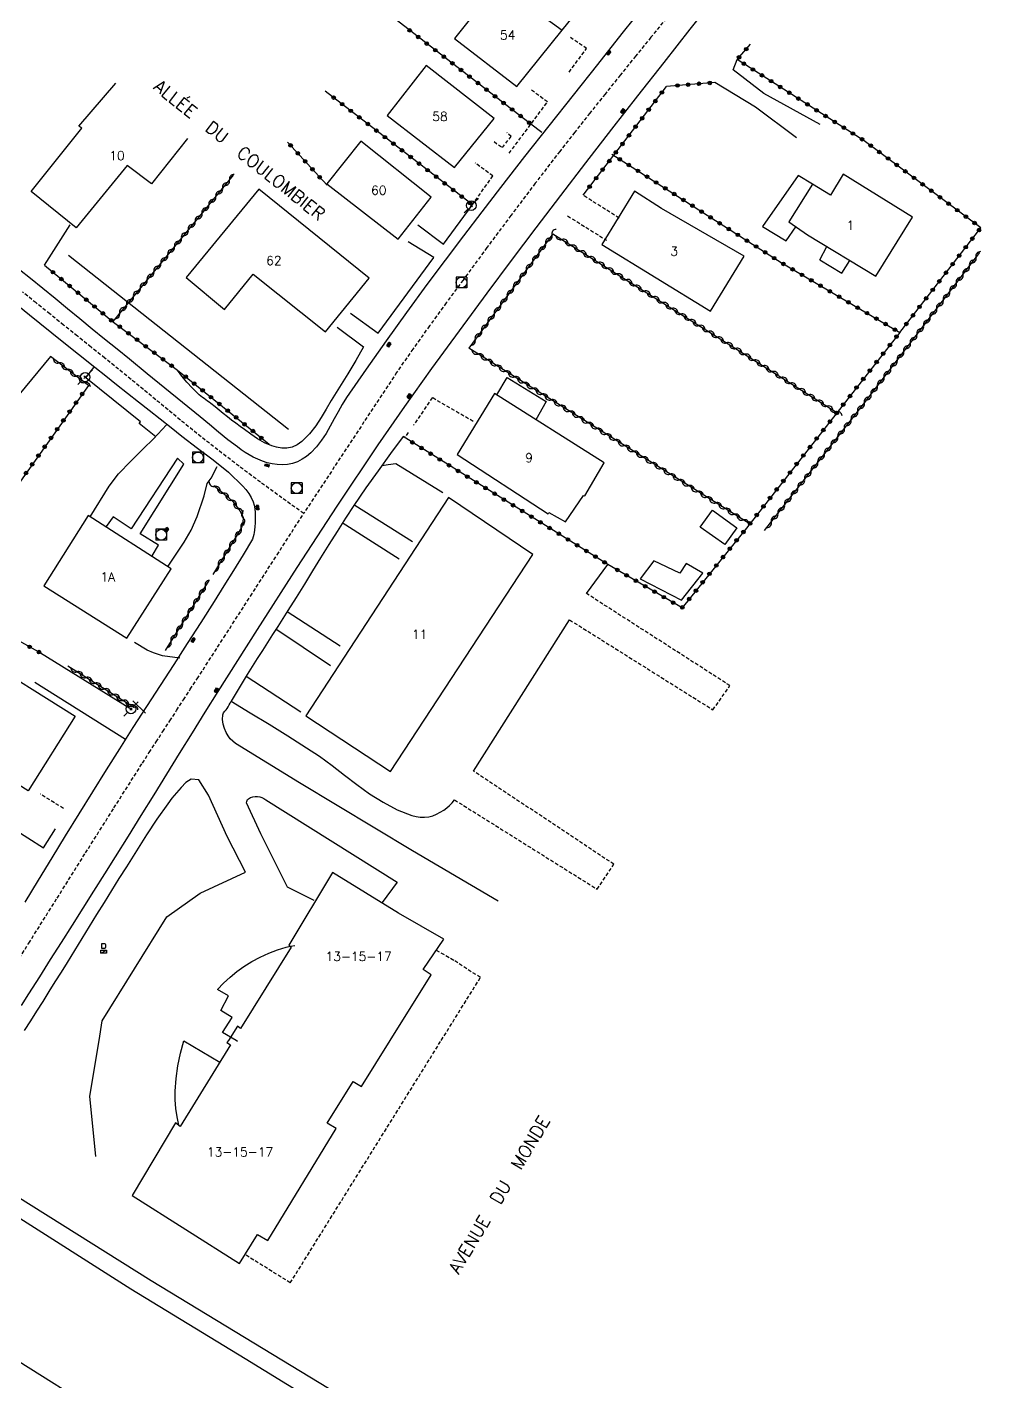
# Model space of a CAD drawing. Header units: millimetres. Extents: x 146000 to 147001, y 141999 to 143000.
# Drawn here: x 146493 to 146625.7, y 142123.5 to 142311.8 of the extents above; entities that cross this region are included whole.
import ezdxf
from ezdxf.enums import TextEntityAlignment as Align

# ---------------------------------------------------------------- set-up
doc = ezdxf.new("R2010")
doc.units = ezdxf.units.MM
doc.linetypes.add('DASHED', pattern=[0.75, 0.5, -0.25])
doc.layers.get('0').update_dxf_attribs({"linetype": 'CONTINUOUS'})
for name, color, linetype in [('W0001', 6, 'DASHED'), ('W0014', 7, 'CONTINUOUS'), ('W0017', 7, 'CONTINUOUS'), ('W0101', 7, 'CONTINUOUS'), ('W0104', 1, 'CONTINUOUS'), ('W0112', 1, 'DASHED'), ('W0300', 7, 'CONTINUOUS'), ('W0310', 3, 'CONTINUOUS'), ('W0323', 7, 'CONTINUOUS'), ('W0401', 7, 'CONTINUOUS'), ('W0420', 7, 'CONTINUOUS'), ('W0438', 7, 'CONTINUOUS'), ('W0473', 7, 'CONTINUOUS'), ('W0989', 7, 'CONTINUOUS'), ('W0991', 7, 'CONTINUOUS'), ('W1102', 7, 'CONTINUOUS')]:
    doc.layers.add(name, color=color, linetype=linetype)
doc.styles.get("Standard").update_dxf_attribs({"font": 'romans.shx', "width": 0.85})

# ---------------------------------------------------------------- blocks, each defined once
blk = doc.blocks.new('T401')
for p, q in [((-0.3, 0.3), (0, 0.3)), ((-0.3, -0.25), (-0.3, 0.3)), ((-0.3, 0.15), (0, 0.15)), ((-0.3, 0), (0, 0)), ((0, 0.3), (0, -0.25)), ((-0.3, -0.15), (0, -0.15)), ((-0.3, -0.25), (-0.3, -0.3)), ((-0.3, -0.3), (0, -0.3)), ((0, -0.3), (0, -0.25))]:
    blk.add_line(p, q)
blk = doc.blocks.new('T420')
for p, q in [((0.75, 0.75), (-0.75, 0.75)), ((-0.75, 0.75), (-0.75, -0.75)), ((0.75, 0.75), (0.75, -0.75)), ((0.75, -0.75), (-0.75, -0.75))]:
    blk.add_line(p, q)
blk.add_ellipse((0, 0), major_axis=(-0.53, 0.53), ratio=1, start_param=3.926991, end_param=10.210176)
blk = doc.blocks.new('T473')
for p, q in [((-0.166667, 0.166667), (0.166667, -0.166667)), ((-0.166667, -0.166667), (0.166667, 0.166667)), ((0.500001, 0.500001), (1.000002, 1.000002)), ((-1.000002, -1.000002), (-0.500001, -0.500001))]:
    blk.add_line(p, q)
blk.add_ellipse((0, 0), major_axis=(0.471405, 0.471405), ratio=1, start_param=5.4977871438, end_param=11.780972451)
blk = doc.blocks.new('T438')
for p, q in [((-0.4, 0.2), (0.4, 0.2)), ((-0.4, -0.2), (-0.4, 0.2)), ((0.15, 1.1), (-0.3, 1.1)), ((-0.3, 1.1), (-0.3, 0.5)), ((-0.3, 0.5), (0.15, 0.5)), ((0.3, 0.65), (0.3, 0.95)), ((0.4, 0.2), (0.4, -0.2))]:
    blk.add_line(p, q)
at = {"flags": 128}
for points in [[(-0.4, -0.2), (0.4, 0.2)], [(0.4, -0.2), (-0.4, -0.2)]]:
    blk.add_lwpolyline(points, dxfattribs=at)
for centre, major_axis, start_param, end_param in [((0.15, 0.95), (0.106, -0.106), 0.785398, 2.356194), ((0.15, 0.65), (0.106, 0.106), 3.926991, 5.497787)]:
    blk.add_ellipse(centre, major_axis=major_axis, ratio=1, start_param=start_param, end_param=end_param)
blk = doc.blocks.new('t323o')
at = {"color": 0, "linetype": 'Continuous'}
for radius in [0.25, 0.15]:
    blk.add_circle((0, 0), radius, dxfattribs=at)
blk = doc.blocks.new('t310o')
at = {"color": 0, "linetype": 'Continuous'}
for centre, start, end in [((-0.5, 0.38), 216.8699, 323.1304), ((0.5, -0.37), 36.8699, 143.1303)]:
    blk.add_arc(centre, 0.625, start, end, dxfattribs=at)

msp = doc.modelspace()

# ---------------------------------------------------------------- linework, layer by layer
at = {"layer": 'W0001'}
for points in [[(146581.84, 142313.06), (146579.71, 142310.43), (146577.58, 142307.8), (146575.45, 142305.16), (146573.33, 142302.53), (146571.21, 142299.88), (146569.11, 142297.23), (146567.02, 142294.56), (146563.62, 142290.13), (146560.25, 142285.67), (146556.91, 142281.18), (146553.59, 142276.68), (146551.25, 142273.5), (146548.92, 142270.3), (146546.62, 142267.09), (146544.36, 142263.85), (146531.44, 142244.24)], [(146531.44, 142244.24), (146528.42, 142246.39), (146525.43, 142248.58), (146522.46, 142250.8), (146519.51, 142253.06), (146517.76, 142254.43), (146516.03, 142255.82), (146514.3, 142257.22), (146512.58, 142258.63), (146510.87, 142260.05), (146509.15, 142261.46), (146507.44, 142262.87), (146505.71, 142264.27), (146503.8, 142265.82), (146501.89, 142267.35), (146499.98, 142268.89), (146498.07, 142270.42), (146496.15, 142271.96), (146494.24, 142273.49), (146492.33, 142275.03)], [(146484.78, 142171), (146486.89, 142174.38), (146489, 142177.76), (146491.12, 142181.14), (146493.23, 142184.52), (146497.17, 142190.78), (146501.11, 142197.05), (146505.06, 142203.3), (146509.03, 142209.54), (146509.97, 142211.01), (146510.92, 142212.47), (146511.87, 142213.94), (146512.83, 142215.4), (146513.78, 142216.87), (146514.73, 142218.33), (146515.68, 142219.79), (146516.63, 142221.26), (146520.34, 142227), (146524.04, 142232.74), (146527.74, 142238.49), (146531.44, 142244.24)]]:
    msp.add_lwpolyline(points, dxfattribs=at)
at = {"layer": 'W0014'}
for points in [[(146492.23, 142175.85), (146493.24, 142177.47), (146494.75, 142179.85), (146496.26, 142182.23), (146497.77, 142184.61), (146499.28, 142186.99), (146500.79, 142189.37), (146502.29, 142191.75), (146503.8, 142194.13), (146505.3, 142196.52), (146507.08, 142199.39), (146508.86, 142202.26), (146510.64, 142205.14), (146512.41, 142208.01), (146514.18, 142210.89), (146515.96, 142213.76), (146517.75, 142216.63), (146519.55, 142219.48), (146525.03, 142228.1), (146530.53, 142236.71), (146536.1, 142245.27), (146541.79, 142253.75), (146545.5, 142259.08), (146549.27, 142264.36), (146553.1, 142269.61), (146556.94, 142274.84), (146560.33, 142279.4), (146563.76, 142283.93), (146567.2, 142288.45), (146570.66, 142292.96), (146574.27, 142297.63), (146577.9, 142302.28), (146581.54, 142306.92), (146585.18, 142311.55), (146591.49, 142319.54)], [(146579.07, 142315.21), (146575.66, 142310.93), (146572.26, 142306.64), (146568.88, 142302.38), (146565.5, 142298.11), (146562.13, 142293.83), (146558.79, 142289.53), (146556.21, 142286.18), (146553.64, 142282.82), (146551.09, 142279.44), (146548.57, 142276.04), (146545.72, 142272.15), (146542.9, 142268.24), (146540.12, 142264.3), (146537.39, 142260.33), (146536.78, 142259.37), (146536.21, 142258.38), (146535.67, 142257.37), (146535.14, 142256.37), (146534.56, 142255.37), (146533.93, 142254.4), (146533.22, 142253.48), (146532.42, 142252.64), (146531.85, 142252.16), (146531.23, 142251.76), (146530.57, 142251.43), (146529.87, 142251.19), (146529.17, 142251.05), (146528.46, 142251), (146527.75, 142251.03), (146527.05, 142251.12), (146526.36, 142251.27), (146525.7, 142251.5), (146525.06, 142251.77), (146524.43, 142252.06), (146523.85, 142252.38), (146523.3, 142252.73), (146522.76, 142253.1), (146522.23, 142253.48), (146520.9, 142254.49), (146519.61, 142255.54), (146518.34, 142256.6), (146517.06, 142257.66), (146514.59, 142259.66), (146512.13, 142261.66), (146509.67, 142263.66), (146507.21, 142265.66), (146505.49, 142267.06), (146503.77, 142268.47), (146502.05, 142269.87), (146500.34, 142271.28), (146498.62, 142272.69), (146496.9, 142274.09), (146495.18, 142275.49), (146493.45, 142276.88), (146491.93, 142278.1)], [(146564.56, 142297.18), (146563.02, 142298.36)], [(146550.89, 142281.68), (146554.85, 142287.1)], [(146541.78, 142269.3), (146549.55, 142279.79)], [(146488.81, 142275.44), (146493.34, 142271.82), (146497.87, 142268.19), (146502.41, 142264.57), (146503.92, 142263.37), (146505.43, 142262.17), (146506.95, 142260.97), (146508.46, 142259.77), (146509.98, 142258.57), (146511.49, 142257.37), (146513, 142256.17), (146514.51, 142254.96), (146516.66, 142253.3), (146518.86, 142251.67), (146521, 142249.96), (146522.96, 142248.04), (146523.39, 142247.55), (146523.79, 142247.03), (146524.14, 142246.47), (146524.42, 142245.87), (146524.56, 142245.37), (146524.63, 142244.86), (146524.67, 142244.35), (146524.69, 142243.85), (146524.7, 142243.36), (146524.69, 142242.88), (146524.66, 142242.4), (146524.61, 142241.92), (146524.56, 142241.6), (146524.5, 142241.29), (146524.42, 142240.97), (146524.33, 142240.67)], [(146539.77, 142267.39), (146538.67, 142265.5), (146537.56, 142263.63), (146536.43, 142261.77), (146535.28, 142259.92), (146534.58, 142258.75), (146533.88, 142257.56), (146533.13, 142256.4), (146532.26, 142255.32), (146531.74, 142254.77), (146531.18, 142254.23), (146530.55, 142253.76), (146529.83, 142253.44), (146529.11, 142253.31), (146528.39, 142253.32), (146527.68, 142253.44), (146527, 142253.63), (146525.97, 142254.05), (146525.01, 142254.63), (146524.11, 142255.27), (146523.21, 142255.9), (146522.61, 142256.33), (146522.01, 142256.77), (146521.42, 142257.22), (146520.84, 142257.68), (146520.26, 142258.14), (146519.69, 142258.61), (146519.11, 142259.07), (146518.52, 142259.52), (146518.29, 142259.7), (146518.06, 142259.86), (146517.83, 142260.03), (146517.6, 142260.2), (146517.37, 142260.37), (146517.14, 142260.54), (146516.92, 142260.73), (146516.71, 142260.92), (146515.94, 142261.68), (146515.21, 142262.47), (146514.52, 142263.31), (146513.88, 142264.17)], [(146510.89, 142254.89), (146508.56, 142256.74), (146508.75, 142256.97), (146501.14, 142263.08), (146502.28, 142264.52)], [(146545.26, 142254.91), (146543.5, 142252.56), (146541.77, 142250.18), (146540.08, 142247.78), (146538.43, 142245.36), (146537.24, 142243.56), (146536.07, 142241.74), (146534.92, 142239.91), (146533.79, 142238.08), (146532.66, 142236.24), (146531.53, 142234.4), (146530.4, 142232.57), (146529.25, 142230.74), (146528.54, 142229.63), (146527.83, 142228.52), (146527.12, 142227.41), (146526.4, 142226.31), (146525.69, 142225.2), (146524.98, 142224.09), (146524.28, 142222.98), (146523.59, 142221.86), (146523.02, 142220.93), (146522.46, 142220), (146521.91, 142219.07), (146521.37, 142218.13)], [(146524.33, 142240.67), (146523.01, 142238.49), (146521.68, 142236.32), (146520.35, 142234.16), (146519, 142232), (146517.14, 142229.07), (146515.26, 142226.14), (146513.38, 142223.22), (146511.49, 142220.31), (146509.6, 142217.39), (146507.71, 142214.47), (146505.83, 142211.54), (146503.98, 142208.61), (146502.07, 142205.55), (146500.18, 142202.49), (146498.3, 142199.42), (146496.42, 142196.35), (146494.55, 142193.27), (146492.67, 142190.2)], [(146514.24, 142224.13), (146511.8, 142224.44), (146510.55, 142224.88), (146509.67, 142225.24), (146507.93, 142226.29)], [(146507.7, 142218.19), (146509.43, 142216.5)], [(146515.07, 142206.84), (146514.4, 142206.13), (146513.76, 142205.4), (146513.13, 142204.64), (146512.54, 142203.87), (146511.02, 142201.74), (146509.59, 142199.56), (146508.2, 142197.35), (146506.81, 142195.14), (146505.76, 142193.49), (146504.72, 142191.83), (146503.69, 142190.17), (146502.66, 142188.5), (146501.64, 142186.84), (146500.61, 142185.17), (146499.59, 142183.5), (146498.55, 142181.84), (146497.71, 142180.48), (146496.86, 142179.13), (146496.01, 142177.77), (146495.16, 142176.42), (146494.31, 142175.06), (146493.45, 142173.71), (146492.6, 142172.36)]]:
    msp.add_lwpolyline(points, dxfattribs=at)
at = {"layer": 'W0017'}
for points in [[(146603.24, 142298.29), (146595.38, 142302.59), (146591.13, 142305.91), (146591.69, 142307.34)], [(146599.96, 142296.43), (146594.25, 142300.71), (146588.59, 142304.13)], [(146495.43, 142278.74), (146498.98, 142284.34)], [(146547.31, 142284.33), (146550.89, 142281.68)], [(146549.55, 142279.79), (146545.95, 142281.98)], [(146537.95, 142272.07), (146541.78, 142269.3)], [(146536.07, 142270.12), (146539.77, 142267.39)], [(146496.23, 142266.07), (146490.94, 142259.66)], [(146501.78, 142243.77), (146504.42, 142248.03), (146505.71, 142249.73), (146507.42, 142251.52), (146509.12, 142253.22), (146510.57, 142254.6), (146512.38, 142256.56)], [(146510.36, 142238.33), (146511.26, 142239.84), (146508.72, 142241.38), (146514.8, 142251.07), (146513.9, 142251.9), (146507.47, 142242.1), (146504.94, 142243.75), (146503.97, 142242.42)], [(146512.6, 142236.9), (146514.82, 142240.25), (146515.8, 142241.91), (146516.63, 142243.8), (146517.61, 142246.69), (146518.04, 142248.4), (146518.57, 142249.15), (146519.43, 142250.78)], [(146550.79, 142247.08), (146544.23, 142251.14), (146543.2, 142251.01), (146542.36, 142250.85)], [(146546.54, 142240.28), (146538.56, 142245.35)], [(146544.7, 142237.87), (146536.77, 142242.95)], [(146570.75, 142233.1), (146573.73, 142237.15)], [(146536.52, 142225.8), (146529.15, 142230.58)], [(146555.03, 142208.42), (146568.4, 142229.45)], [(146535.18, 142223.07), (146527.58, 142228.15)], [(146494.84, 142224.86), (146507.29, 142217.15)], [(146494.05, 142220.77), (146506.69, 142212.87)], [(146531.03, 142216.63), (146523.42, 142221.57)], [(146521.97, 142212.25), (146521.58, 142212.57), (146521.23, 142212.93), (146520.92, 142213.34), (146520.68, 142213.78), (146520.42, 142214.36), (146520.23, 142214.97), (146520.14, 142215.61), (146520.19, 142216.26), (146520.29, 142216.52), (146520.46, 142216.74), (146520.64, 142216.94), (146520.8, 142217.14), (146520.95, 142217.38), (146521.09, 142217.63), (146521.23, 142217.88), (146521.37, 142218.13)], [(146521.37, 142218.13), (146524, 142216.54), (146526.62, 142214.93), (146529.24, 142213.31), (146531.84, 142211.68), (146533.64, 142210.48), (146535.39, 142209.19), (146537.1, 142207.86), (146538.82, 142206.55), (146540.6, 142205.27), (146542.47, 142204.09), (146544.43, 142203.06), (146546.49, 142202.25), (146547.06, 142202.1), (146547.65, 142202.03), (146548.24, 142202.02), (146548.83, 142202.09), (146549.38, 142202.23), (146549.92, 142202.44), (146550.42, 142202.7), (146550.9, 142203), (146551.32, 142203.31), (146551.72, 142203.65), (146552.08, 142204.03), (146552.4, 142204.43)], [(146558.49, 142190.33), (146546.55, 142197.35), (146530.87, 142206.79), (146521.97, 142212.25)], [(146523.36, 142194.4), (146520.81, 142199.34), (146518.2, 142205.08), (146516.88, 142207.21), (146515.79, 142207.32), (146515.07, 142206.84)], [(146488.82, 142203.72), (146491.77, 142201.84), (146490.93, 142200.52), (146495.29, 142197.77), (146496.96, 142200.39)], [(146523.5, 142204.01), (146523.52, 142204.18), (146523.57, 142204.33), (146523.65, 142204.47), (146523.76, 142204.59), (146524.04, 142204.77), (146524.36, 142204.87), (146524.68, 142204.91), (146525, 142204.91), (146525.32, 142204.86), (146525.63, 142204.76), (146525.91, 142204.61), (146526.17, 142204.41)], [(146532.91, 142190.42), (146529.21, 142192.3), (146525.48, 142199.72), (146523.5, 142204.01)], [(146526.17, 142204.41), (146544.45, 142192.97), (146542.35, 142190.18)], [(146502.99, 142171), (146503.44, 142173.73), (146512.4, 142188.16), (146517.07, 142191.47), (146523.36, 142194.4)], [(146519.46, 142178.09), (146520.3, 142178.97), (146521.2, 142179.8), (146522.14, 142180.57), (146523.14, 142181.28), (146524.25, 142181.96), (146525.41, 142182.58), (146526.6, 142183.12), (146527.82, 142183.6), (146528.4, 142183.79), (146528.99, 142183.95), (146529.59, 142184.08), (146530.2, 142184.18)], [(146522.03, 142171), (146520.14, 142172.1), (146521.48, 142174.17), (146519.93, 142175.17), (146520.97, 142177.17), (146519.46, 142178.09)], [(146502.55, 142154.87), (146501.71, 142163.24), (146502.99, 142171)], [(146514.08, 142159.22), (146513.83, 142160.38), (146513.66, 142161.55), (146513.57, 142162.74), (146513.57, 142163.92), (146513.69, 142165.7), (146513.93, 142167.46), (146514.3, 142169.21), (146514.79, 142170.92)], [(146514.79, 142170.92), (146519.79, 142167.96)], [(146522.26, 142170.86), (146522.03, 142171)], [(146563.31, 142077.88), (146562.69, 142077.74), (146560.68, 142078.34), (146555.5, 142080.95), (146550.67, 142083.85), (146549.29, 142084.92), (146548.25, 142086.26), (146547.79, 142088.05), (146548.57, 142089.91), (146550.31, 142092.17), (146552.92, 142095.09), (146555.23, 142098.91), (146555.73, 142101.44), (146555.85, 142105.11), (146555.08, 142108.67), (146552.48, 142112.14), (146545.6, 142116.23), (146534.89, 142122.59), (146510.25, 142137.57), (146491.58, 142149.28), (146484.23, 142154.46), (146482.3, 142155.9)], [(146480.69, 142153.39), (146490.43, 142147.26), (146507.4, 142136.47), (146523.32, 142126.8), (146537.69, 142117.95), (146546.15, 142112.51), (146550.76, 142108.75), (146552.25, 142106.21), (146552.89, 142103.67), (146552.6, 142100.99), (146551.81, 142098.56), (146549.39, 142095.23), (146547.2, 142092.84), (146545.56, 142091.02), (146544.67, 142089.94), (146543.96, 142089.66), (146542.86, 142090.01), (146541.51, 142090.7)]]:
    msp.add_lwpolyline(points, dxfattribs=at)
at = {"layer": 'W0101'}
for points in [[(146567.36, 142311.41), (146572.05, 142317.25), (146561.77, 142325.47), (146556.92, 142319.35), (146558.47, 142317.89)], [(146558.47, 142317.89), (146552.42, 142310.27), (146561.06, 142303.57)], [(146561.06, 142303.57), (146567.36, 142311.41)], [(146515.3, 142296.36), (146510.27, 142290.05), (146506.9, 142292.58), (146499.83, 142283.94), (146493.57, 142288.97), (146500.61, 142297.77), (146500.19, 142298.06), (146505.31, 142304.03)], [(146535.46, 142194.32), (146529.37, 142184.22), (146529.7, 142183.93), (146522.65, 142172.66), (146522.25, 142172.95), (146520.97, 142171)], [(146543.48, 142171), (146549.16, 142180.12), (146548.03, 142180.87), (146550.92, 142185.08), (146544.61, 142188.69), (146535.46, 142194.32)], [(146520.97, 142171), (146520.76, 142170.68), (146521.27, 142170.37), (146514.26, 142159.05), (146513.62, 142159.54), (146507.59, 142149.43), (146522.53, 142139.98), (146525.03, 142144.01), (146526.44, 142143.17), (146535.96, 142158.76), (146534.69, 142159.5), (146538.31, 142165.26), (146539.49, 142164.58), (146543.48, 142171)]]:
    msp.add_lwpolyline(points, dxfattribs=at)
for points in [[(146543.06, 142299.55), (146552.4, 142292.31), (146557.9, 142299.12), (146548.45, 142306.52)], [(146544.58, 142282.34), (146549.18, 142288.2), (146539.38, 142295.99), (146534.65, 142290.05)], [(146602.16, 142289.99), (146598.87, 142284.76), (146601.45, 142282.94), (146610.99, 142277.21), (146616.06, 142285.4), (146606.44, 142291.39), (146604.65, 142288.46)], [(146525.22, 142289.29), (146515.1, 142277.02), (146520.43, 142272.57), (146524.43, 142277.51), (146534.47, 142269.48), (146540.55, 142276.95)], [(146581.18, 142286.64), (146577.41, 142289.03), (146572.86, 142281.61), (146587.98, 142272.35), (146592.68, 142280.01)], [(146573.19, 142251.26), (146557.98, 142260.9), (146552.76, 142252.42), (146565.4, 142244.17), (146565.53, 142244.39), (146567.84, 142243.05), (146570.31, 142246.74), (146570.54, 142246.68)], [(146551.56, 142246.46), (146531.73, 142216.11), (146543.51, 142208.38), (146563.27, 142238.54)], [(146495.32, 142234.18), (146506.86, 142226.9), (146513.03, 142236.54), (146501.48, 142243.94)], [(146499.65, 142216.05), (146493.14, 142205.67), (146479.55, 142214.2), (146486.06, 142224.57)], [(146480.77, 142115.6), (146497.92, 142104.92), (146500.6, 142109.08), (146503.5, 142107.2), (146500.83, 142103.09), (146514.58, 142094.65), (146522.42, 142107.26), (146508.89, 142115.83), (146507.82, 142114.29), (146506.14, 142115.32), (146506.59, 142115.89), (146505.2, 142116.79), (146505.76, 142117.63), (146488.62, 142128.34), (146485.3, 142123.09), (146483.36, 142124.39), (146481.91, 142121.97), (146483.95, 142120.79)]]:
    msp.add_lwpolyline(points, close=True, dxfattribs=at)
at = {"layer": 'W0104'}
for points in [[(146602.16, 142289.99), (146600.15, 142291.21), (146595.23, 142284.11), (146598.51, 142282.12), (146599.86, 142284.06)], [(146603.17, 142279.48), (146604.14, 142281.32)], [(146603.17, 142279.48), (146606.24, 142277.64), (146607.34, 142279.4)], [(146558.28, 142260.71), (146559.72, 142263.13), (146565.15, 142259.78), (146563.71, 142257.27)]]:
    msp.add_lwpolyline(points, dxfattribs=at)
for points in [[(146589.96, 142239.9), (146586.57, 142242.35), (146588.27, 142244.71), (146591.66, 142242.26)], [(146583.97, 142232.16), (146586.92, 142235.93), (146584.61, 142237.27), (146583.73, 142235.93), (146580.09, 142237.65), (146578.19, 142235.13)]]:
    msp.add_lwpolyline(points, close=True, dxfattribs=at)
at = {"layer": 'W0112'}
for points in [[(146568.32, 142305.58), (146570.77, 142308.85), (146568.34, 142310.52)], [(146560, 142294.29), (146565.31, 142301.44), (146563.07, 142303.09)], [(146557.9, 142295.92), (146559.06, 142295.09), (146560.26, 142296.63), (146559.67, 142297.17)], [(146554.85, 142287.1), (146557.73, 142291.14), (146555.26, 142292.96)], [(146575.28, 142285.3), (146570.27, 142288.46)], [(146568.12, 142285.6), (146573.52, 142282.21)], [(146555.01, 142257.02), (146549.32, 142260.33), (146546.72, 142256.49)], [(146545.98, 142255.49), (146545.48, 142254.8)], [(146568.4, 142229.45), (146588.32, 142216.94), (146590.69, 142220.3), (146570.75, 142233.1)], [(146552.4, 142204.43), (146572.23, 142192.01), (146574.57, 142195.47), (146555.03, 142208.42)], [(146498.06, 142203.24), (146494.83, 142205.22)], [(146550.57, 142171), (146556, 142179.73), (146552.29, 142182.12), (146549.85, 142183.52)], [(146529.58, 142137.3), (146550.57, 142171)], [(146529.58, 142137.3), (146523.3, 142141.21)]]:
    msp.add_lwpolyline(points, dxfattribs=at)
at = {"layer": 'W0300'}
msp.add_lwpolyline([(146498.74, 142280.12), (146529.34, 142255.94)], dxfattribs=at)
at = {"layer": 'W0310'}
for points in [[(146521.65, 142291.24), (146504.9, 142270.92)], [(146566.08, 142283.1), (146554.38, 142267.2)], [(146566.08, 142283.1), (146591.67, 142267.03), (146605.56, 142258.25)], [(146595.51, 142241.88), (146609.24, 142259.43), (146625.44, 142280.52)], [(146501.64, 142262.05), (146501.51, 142262.04), (146496.23, 142266.07)], [(146593.34, 142242.82), (146554.38, 142267.2)], [(146518.94, 142248.1), (146520.69, 142246.67), (146521.62, 142245.83), (146522.57, 142244.61), (146523.03, 142243.7), (146523, 142242.91), (146522.79, 142242.27), (146522.21, 142241.26), (146518.81, 142235.76)], [(146518.25, 142234.9), (146512.2, 142225.2)], [(146507.94, 142217.24), (146498.65, 142223.02)]]:
    msp.add_lwpolyline(points, dxfattribs=at)
at = {"layer": 'W0323'}
for points in [[(146563.02, 142298.36), (146542.61, 142314.13)], [(146614.29, 142269.39), (146625.56, 142283.95), (146609.35, 142296.04), (146591.69, 142307.34), (146593.56, 142309.47)], [(146570.27, 142288.46), (146573.02, 142292.06), (146581.89, 142303.6)], [(146588.59, 142304.13), (146581.89, 142303.6)], [(146554.65, 142287.31), (146541.47, 142297.51), (146534.41, 142302.95)], [(146534.68, 142289.86), (146529.2, 142295.84)], [(146574.27, 142294.18), (146597.82, 142279.1), (146614.29, 142269.39), (146592.98, 142242.2), (146584.04, 142231.12), (146573.73, 142237.15)], [(146495.43, 142278.73), (146505, 142270.83), (146513.88, 142264.17)], [(146513.88, 142264.17), (146526.64, 142253.87)], [(146501.51, 142262.04), (146485.88, 142240.05)], [(146573.73, 142237.15), (146545.26, 142254.91)], [(146485.49, 142230.11), (146494.84, 142224.86)]]:
    msp.add_lwpolyline(points, dxfattribs=at)
at = {"layer": 'W1102'}
msp.add_lwpolyline([(146558.47, 142317.89), (146567.36, 142311.41)], dxfattribs=at)

# ---------------------------------------------------------------- block references
at = {"layer": 'W0310'}
for p, rotation in [((146520.16, 142289.44), 230.5004285743798), ((146521.12, 142290.59), 230.5004285743798), ((146519.21, 142288.28), 230.5004285743798), ((146517.3, 142285.96), 230.5004285743798), ((146518.25, 142287.12), 230.5004285743798), ((146516.35, 142284.81), 230.5004285743798), ((146514.44, 142282.49), 230.5004285743798), ((146515.39, 142283.65), 230.5004285743798), ((146565.94, 142282.91), 233.6733115962918), ((146567.35, 142282.3), 327.8831617954371), ((146512.53, 142280.18), 230.5004285743798), ((146513.48, 142281.33), 230.5004285743798), ((146564.16, 142280.49), 233.6733115962918), ((146565.05, 142281.7), 233.6733115962918), ((146568.62, 142281.5), 327.8831617954371), ((146569.89, 142280.71), 327.8831617954371), ((146511.58, 142279.02), 230.5004285743798), ((146562.38, 142278.07), 233.6733115962918), ((146563.27, 142279.28), 233.6733115962918), ((146571.16, 142279.91), 327.8831617954371), ((146572.43, 142279.11), 327.8831617954371), ((146573.7, 142278.31), 327.8831617954371), ((146623.99, 142278.64), 52.47633892452594), ((146624.9, 142279.83), 52.47633892452594), ((146509.67, 142276.71), 230.5004285743798), ((146510.62, 142277.86), 230.5004285743798), ((146561.49, 142276.86), 233.6733115962918), ((146574.97, 142277.52), 327.8831617954371), ((146576.24, 142276.72), 327.8831617954371), ((146622.16, 142276.26), 52.47633892452594), ((146623.08, 142277.45), 52.47633892452594), ((146507.76, 142274.39), 230.5004285743798), ((146508.71, 142275.55), 230.5004285743798), ((146559.72, 142274.45), 233.6733115962918), ((146560.6, 142275.66), 233.6733115962918), ((146577.51, 142275.92), 327.8831617954371), ((146578.78, 142275.12), 327.8831617954371), ((146621.25, 142275.07), 52.47633892452594), ((146506.81, 142273.23), 230.5004285743798), ((146558.83, 142273.24), 233.6733115962918), ((146580.05, 142274.33), 327.8831617954371), ((146581.32, 142273.53), 327.8831617954371), ((146582.59, 142272.73), 327.8831617954371), ((146619.42, 142272.69), 52.47633892452594), ((146620.34, 142273.88), 52.47633892452594), ((146505.85, 142272.08), 230.5004285743798), ((146557.05, 142270.82), 233.6733115962918), ((146557.94, 142272.03), 233.6733115962918), ((146583.86, 142271.93), 327.8831617954371), ((146585.13, 142271.14), 327.8831617954371), ((146618.51, 142271.5), 52.47633892452594), ((146556.16, 142269.61), 233.6733115962918), ((146586.4, 142270.34), 327.8831617954371), ((146587.67, 142269.54), 327.8831617954371), ((146616.68, 142269.12), 52.47633892452594), ((146617.6, 142270.31), 52.47633892452594), ((146555.27, 142268.41), 233.6733115962918), ((146588.94, 142268.74), 327.8831617954371), ((146590.22, 142267.95), 327.8831617954371), ((146591.49, 142267.15), 327.8831617954371), ((146615.77, 142267.93), 52.47633892452594), ((146497.43, 142265.16), 142.592222846243), ((146555.66, 142266.4), 147.9638822034744), ((146556.93, 142265.61), 147.9638822034744), ((146592.75, 142266.35), 327.6790608717593), ((146594.02, 142265.55), 327.6790608717593), ((146613.94, 142265.55), 52.47633892452594), ((146614.85, 142266.74), 52.47633892452594), ((146498.62, 142264.25), 142.592222846243), ((146499.81, 142263.34), 142.592222846243), ((146558.2, 142264.81), 147.9638822034744), ((146559.47, 142264.01), 147.9638822034744), ((146560.74, 142263.22), 147.9638822034744), ((146595.29, 142264.74), 327.6790608717593), ((146596.56, 142263.94), 327.6790608717593), ((146612.11, 142263.17), 52.47633892452594), ((146613.03, 142264.36), 52.47633892452594), ((146501, 142262.43), 142.592222846243), ((146562.01, 142262.42), 147.9638822034744), ((146563.29, 142261.63), 147.9638822034744), ((146597.82, 142263.14), 327.6790608717593), ((146599.09, 142262.34), 327.6790608717593), ((146600.36, 142261.54), 327.6790608717593), ((146611.2, 142261.98), 52.47633892452594), ((146564.56, 142260.83), 147.9638822034744), ((146565.83, 142260.04), 147.9638822034744), ((146601.63, 142260.73), 327.6790608717593), ((146602.89, 142259.93), 327.6790608717593), ((146609.37, 142259.6), 52.47633892452594), ((146610.29, 142260.79), 52.47633892452594), ((146567.1, 142259.24), 147.9638822034744), ((146568.37, 142258.44), 147.9638822034744), ((146569.64, 142257.65), 147.9638822034744), ((146604.16, 142259.13), 327.6790608717593), ((146605.43, 142258.33), 327.6790608717593), ((146608.45, 142258.42), 51.96378536627769), ((146570.91, 142256.85), 147.9638822034744), ((146572.19, 142256.06), 147.9638822034744), ((146606.6, 142256.06), 51.96378536627769), ((146607.53, 142257.24), 51.96378536627769), ((146573.46, 142255.26), 147.9638822034744), ((146574.73, 142254.47), 147.9638822034744), ((146604.75, 142253.7), 51.96378536627769), ((146605.68, 142254.88), 51.96378536627769), ((146576, 142253.67), 147.9638822034744), ((146577.27, 142252.87), 147.9638822034744), ((146578.54, 142252.08), 147.9638822034744), ((146603.83, 142252.51), 51.96378536627769), ((146579.82, 142251.28), 147.9638822034744), ((146581.09, 142250.49), 147.9638822034744), ((146601.98, 142250.15), 51.96378536627769), ((146602.9, 142251.33), 51.96378536627769), ((146582.36, 142249.69), 147.9638822034744), ((146583.63, 142248.9), 147.9638822034744), ((146601.06, 142248.97), 51.96378536627769), ((146519.07, 142247.99), 320.7927964952432), ((146520.24, 142247.05), 320.7927964952432), ((146584.9, 142248.1), 147.9638822034744), ((146586.17, 142247.3), 147.9638822034744), ((146587.45, 142246.51), 147.9638822034744), ((146599.21, 142246.61), 51.96378536627769), ((146600.13, 142247.79), 51.96378536627769), ((146521.37, 142246.06), 317.6923789656653), ((146522.33, 142244.92), 308.0990097532155), ((146588.72, 142245.71), 147.9638822034744), ((146589.99, 142244.92), 147.9638822034744), ((146597.36, 142244.24), 51.96378536627769), ((146598.28, 142245.43), 51.96378536627769), ((146523.02, 142243.61), 267.8141991932891), ((146591.26, 142244.12), 147.9638822034744), ((146592.53, 142243.33), 147.9638822034744), ((146596.44, 142243.06), 51.96378536627769), ((146521.97, 142240.86), 238.2537912128335), ((146522.73, 142242.16), 240.1394067200906), ((146521.18, 142239.59), 238.2537912128335), ((146519.6, 142237.04), 238.2537912128335), ((146520.39, 142238.31), 238.2537912128335), ((146516.96, 142232.84), 238.0445838743834), ((146517.76, 142234.11), 238.0445838743834), ((146516.17, 142231.57), 238.0445838743834), ((146515.38, 142230.29), 238.0445838743834), ((146513.79, 142227.75), 238.0445838743834), ((146514.58, 142229.02), 238.0445838743834), ((146512.99, 142226.47), 238.0445838743834), ((146499.92, 142222.22), 148.1145449883726), ((146501.2, 142221.43), 148.1145449883726), ((146502.47, 142220.64), 148.1145449883726), ((146503.74, 142219.85), 148.1145449883726), ((146505.02, 142219.06), 148.1145449883726), ((146506.29, 142218.26), 148.1145449883726), ((146507.56, 142217.47), 148.1145449883726)]:
    msp.add_blockref('t310o', p, dxfattribs=dict(at, rotation=rotation))
at = {"layer": 'W0323'}
for p, rotation in [((146546.17, 142311.38), 142.3077130322461), ((146547.35, 142310.47), 142.3077130322461), ((146548.54, 142309.55), 142.3077130322461), ((146549.73, 142308.63), 142.3077130322461), ((146550.92, 142307.71), 142.3077130322461), ((146591.96, 142307.64), 48.83882956495646), ((146592.95, 142308.77), 48.83882956495646), ((146552.1, 142306.8), 142.3077130322461), ((146553.29, 142305.88), 142.3077130322461), ((146592.62, 142306.75), 147.3862811884569), ((146593.88, 142305.94), 147.3862811884569), ((146595.15, 142305.13), 147.3862811884569), ((146554.48, 142304.96), 142.3077130322461), ((146555.66, 142304.05), 142.3077130322461), ((146583.39, 142303.72), 184.5599761711772), ((146584.88, 142303.84), 184.5599761711772), ((146586.38, 142303.96), 184.5599761711772), ((146587.88, 142304.08), 184.5599761711772), ((146596.41, 142304.32), 147.3862811884569), ((146597.67, 142303.52), 147.3862811884569), ((146535.6, 142302.04), 142.3527882931984), ((146556.85, 142303.13), 142.3077130322461), ((146558.04, 142302.21), 142.3077130322461), ((146559.22, 142301.3), 142.3077130322461), ((146580.32, 142301.55), 52.4419687856536), ((146581.23, 142302.74), 52.4419687856536), ((146598.94, 142302.71), 147.3862811884569), ((146600.2, 142301.9), 147.3862811884569), ((146536.79, 142301.12), 142.3527882931984), ((146537.98, 142300.2), 142.3527882931984), ((146560.41, 142300.38), 142.3077130322461), ((146561.6, 142299.46), 142.3077130322461), ((146579.4, 142300.36), 52.4419687856536), ((146601.46, 142301.09), 147.3862811884569), ((146602.73, 142300.28), 147.3862811884569), ((146603.99, 142299.47), 147.3862811884569), ((146539.17, 142299.29), 142.3527882931984), ((146540.35, 142298.37), 142.3527882931984), ((146562.79, 142298.54), 142.3077130322461), ((146577.57, 142297.98), 52.4419687856536), ((146578.49, 142299.17), 52.4419687856536), ((146605.25, 142298.66), 147.3862811884569), ((146606.52, 142297.86), 147.3862811884569), ((146541.54, 142297.45), 142.2769542056245), ((146542.73, 142296.54), 142.2769542056245), ((146543.91, 142295.62), 142.2769542056245), ((146575.75, 142295.6), 52.4419687856536), ((146576.66, 142296.79), 52.4419687856536), ((146607.78, 142297.05), 147.3862811884569), ((146609.04, 142296.24), 147.3862811884569), ((146529.61, 142295.4), 132.4831243431803), ((146530.62, 142294.29), 132.4831243431803), ((146545.1, 142294.7), 142.2769542056245), ((146546.29, 142293.78), 142.2769542056245), ((146574.83, 142294.41), 52.4419687856536), ((146610.26, 142295.36), 143.2740541764572), ((146611.46, 142294.47), 143.2740541764572), ((146531.64, 142293.18), 132.4831243431803), ((146532.65, 142292.08), 132.4831243431803), ((146547.47, 142292.87), 142.2769542056245), ((146548.66, 142291.95), 142.2769542056245), ((146573, 142292.03), 52.56629023547487), ((146573.92, 142293.22), 52.4419687856536), ((146575.37, 142293.47), 327.3572197491861), ((146576.63, 142292.66), 327.3572197491861), ((146577.9, 142291.86), 327.3572197491861), ((146612.67, 142293.57), 143.2740541764572), ((146613.87, 142292.67), 143.2740541764572), ((146533.66, 142290.97), 132.4831243431803), ((146549.85, 142291.03), 142.2769542056245), ((146551.03, 142290.11), 142.2769542056245), ((146572.09, 142290.84), 52.56629023547487), ((146579.16, 142291.05), 327.3572197491861), ((146580.42, 142290.24), 327.3572197491861), ((146615.07, 142291.78), 143.2740541764572), ((146616.27, 142290.88), 143.2740541764572), ((146617.47, 142289.98), 143.2740541764572), ((146552.22, 142289.19), 142.2769542056245), ((146553.4, 142288.28), 142.2769542056245), ((146571.18, 142289.65), 52.56629023547487), ((146581.69, 142289.43), 327.3572197491861), ((146582.95, 142288.62), 327.3572197491861), ((146618.68, 142289.09), 143.2740541764572), ((146619.88, 142288.19), 143.2740541764572), ((146554.59, 142287.36), 142.2769542056245), ((146584.21, 142287.81), 327.3572197491861), ((146585.47, 142287), 327.3572197491861), ((146586.74, 142286.19), 327.3572197491861), ((146621.08, 142287.29), 143.2740541764572), ((146622.28, 142286.39), 143.2740541764572), ((146588, 142285.38), 327.3572197491861), ((146589.26, 142284.57), 327.3572197491861), ((146623.49, 142285.5), 143.2740541764572), ((146624.69, 142284.6), 143.2740541764572), ((146590.53, 142283.76), 327.3572197491861), ((146591.79, 142282.96), 327.3572197491861), ((146624.39, 142282.44), 52.26188590540126), ((146625.31, 142283.62), 52.26188590540126), ((146593.05, 142282.15), 327.3572197491861), ((146594.32, 142281.34), 327.3572197491861), ((146623.47, 142281.25), 52.26188590540126), ((146595.58, 142280.53), 327.3572197491861), ((146596.84, 142279.72), 327.3572197491861), ((146598.11, 142278.92), 329.4943491732219), ((146621.64, 142278.88), 52.26188590540126), ((146622.55, 142280.07), 52.26188590540126), ((146496.59, 142277.77), 320.4883236210534), ((146497.75, 142276.82), 320.4883236210534), ((146599.4, 142278.16), 329.4943491732219), ((146600.7, 142277.4), 329.4943491732219), ((146620.72, 142277.69), 52.26188590540126), ((146498.9, 142275.86), 320.4883236210534), ((146500.06, 142274.91), 320.4883236210534), ((146601.99, 142276.64), 329.4943491732219), ((146603.28, 142275.88), 329.4943491732219), ((146604.57, 142275.11), 329.4943491732219), ((146618.88, 142275.32), 52.26188590540126), ((146619.8, 142276.51), 52.26188590540126), ((146501.22, 142273.95), 320.4883236210534), ((146605.87, 142274.35), 329.4943491732219), ((146607.16, 142273.59), 329.4943491732219), ((146617.96, 142274.13), 52.26188590540126), ((146502.37, 142273), 320.4883236210534), ((146503.53, 142272.04), 320.4883236210534), ((146608.45, 142272.83), 329.4943491732219), ((146609.74, 142272.07), 329.4943491732219), ((146611.04, 142271.31), 329.4943491732219), ((146616.13, 142271.76), 52.26188590540126), ((146617.04, 142272.95), 52.26188590540126), ((146504.69, 142271.09), 320.4883236210534), ((146505.88, 142270.18), 323.1232174972557), ((146507.08, 142269.28), 323.1232174972557), ((146612.33, 142270.55), 329.4943491732219), ((146613.62, 142269.78), 329.4943491732219), ((146615.21, 142270.58), 52.26188590540126), ((146508.28, 142268.38), 323.1232174972557), ((146509.48, 142267.47), 323.1232174972557), ((146612.92, 142267.64), 231.9173830109777), ((146613.84, 142268.82), 231.9173830109777), ((146510.68, 142266.57), 323.1232174972557), ((146511.88, 142265.67), 323.1232174972557), ((146611.99, 142266.46), 231.9173830109777), ((146513.08, 142264.77), 323.1232174972557), ((146610.14, 142264.1), 231.9173830109777), ((146611.07, 142265.28), 231.9173830109777), ((146515.05, 142263.23), 321.0839874175366), ((146516.21, 142262.29), 321.0839874175366), ((146608.29, 142261.74), 231.9173830109777), ((146609.22, 142262.92), 231.9173830109777), ((146500.65, 142260.84), 234.5968975271339), ((146517.38, 142261.35), 321.0839874175366), ((146518.55, 142260.4), 321.0839874175366), ((146607.37, 142260.56), 231.9173830109777), ((146498.91, 142258.39), 234.5968975271339), ((146499.78, 142259.62), 234.5968975271339), ((146519.71, 142259.46), 321.0839874175366), ((146520.88, 142258.52), 321.0839874175366), ((146605.52, 142258.19), 231.9173830109777), ((146606.44, 142259.37), 231.9173830109777), ((146498.04, 142257.17), 234.5968975271339), ((146522.05, 142257.58), 321.0839874175366), ((146523.21, 142256.64), 321.0839874175366), ((146604.59, 142257.01), 231.9173830109777), ((146496.31, 142254.73), 234.5968975271339), ((146497.17, 142255.95), 234.5968975271339), ((146524.38, 142255.69), 321.0839874175366), ((146525.55, 142254.75), 321.0839874175366), ((146602.74, 142254.65), 231.9173830109777), ((146603.67, 142255.83), 231.9173830109777), ((146495.44, 142253.5), 234.5968975271339), ((146546.54, 142254.11), 148.0425816697982), ((146547.81, 142253.32), 148.0425816697982), ((146549.08, 142252.53), 148.0425816697982), ((146600.89, 142252.29), 231.9173830109777), ((146601.82, 142253.47), 231.9173830109777), ((146493.7, 142251.06), 234.5968975271339), ((146494.57, 142252.28), 234.5968975271339), ((146550.35, 142251.73), 148.0425816697982), ((146551.63, 142250.94), 148.0425816697982), ((146599.97, 142251.11), 231.9173830109777), ((146492.83, 142249.84), 234.5968975271339), ((146552.9, 142250.14), 148.0425816697982), ((146554.17, 142249.35), 148.0425816697982), ((146555.45, 142248.56), 148.0425816697982), ((146598.12, 142248.75), 231.9173830109777), ((146599.04, 142249.93), 231.9173830109777), ((146556.72, 142247.76), 148.0425816697982), ((146557.99, 142246.97), 148.0425816697982), ((146597.19, 142247.57), 231.9173830109777), ((146559.26, 142246.17), 148.0425816697982), ((146560.54, 142245.38), 148.0425816697982), ((146595.34, 142245.21), 231.9173830109777), ((146596.27, 142246.39), 231.9173830109777), ((146561.81, 142244.59), 148.0425816697982), ((146563.08, 142243.79), 148.0425816697982), ((146564.35, 142243), 148.0425816697982), ((146594.42, 142244.03), 231.9173830109777), ((146565.63, 142242.21), 148.0425816697982), ((146566.9, 142241.41), 148.0425816697982), ((146592.56, 142241.67), 231.0724564072217), ((146593.49, 142242.85), 231.9173830109777), ((146568.17, 142240.62), 148.0425816697982), ((146569.44, 142239.82), 148.0425816697982), ((146590.67, 142239.34), 231.0724564072217), ((146591.61, 142240.5), 231.0724564072217), ((146570.72, 142239.03), 148.0425816697982), ((146571.99, 142238.24), 148.0425816697982), ((146573.26, 142237.44), 148.0425816697982), ((146589.73, 142238.17), 231.0724564072217), ((146575.03, 142236.39), 149.6627122904482), ((146576.32, 142235.63), 149.6627122904482), ((146587.84, 142235.84), 231.0724564072217), ((146588.79, 142237), 231.0724564072217), ((146577.62, 142234.88), 149.6627122904482), ((146578.91, 142234.12), 149.6627122904482), ((146585.96, 142233.5), 231.0724564072217), ((146586.9, 142234.67), 231.0724564072217), ((146580.21, 142233.36), 149.6627122904482), ((146581.5, 142232.6), 149.6627122904482), ((146582.8, 142231.84), 149.6627122904482), ((146585.02, 142232.34), 231.0724564072217), ((146584.07, 142231.17), 231.0724564072217), ((146493.34, 142225.7), 330.6644017772225), ((146494.64, 142224.97), 330.6644017772225)]:
    msp.add_blockref('t323o', p, dxfattribs=dict(at, rotation=rotation))
at = {"layer": 'W0401'}
for p, rotation in [((146573.7, 142308.34), 141.576287701895), ((146575.9, 142300.09), 322.0467595559765), ((146543.15, 142267.77), 144.4741867025697), ((146546.23, 142260.48), 324.591780248277), ((146526.4, 142251.06), 74.92421453540577), ((146524.87, 142245.02), 186.5594354623571), ((146512.24, 142242.01), 148.3611380761972), ((146515.94, 142226.71), 147.3063792834289), ((146519.43, 142219.59), 327.5904689354389)]:
    msp.add_blockref('T401', p, dxfattribs=dict(at, rotation=rotation))
at = {"layer": 'W0420'}
for p in [(146553.36, 142276.33), (146516.74, 142252.02), (146530.46, 142247.75), (146511.63, 142241.28)]:
    msp.add_blockref('T420', p, dxfattribs=at)
at = {"layer": 'W0438'}
msp.add_blockref('T438', (146503.65, 142183.33), dxfattribs=at)
at = {"layer": 'W0473'}
for p in [(146554.75, 142287.03), (146501.06, 142263.18), (146507.43, 142217.07)]:
    msp.add_blockref('T473', p, dxfattribs=at)

# ---------------------------------------------------------------- texts
at = {"layer": 'W0989'}
for s, rotation, p in [('ALLÉE  DU  COULOMBIER  ', 321.3477, (146510.44, 142303.29)), ('AVENUE  DU  MONDE  ', 59.1618, (146552.96, 142138.39))]:
    msp.add_text(s, height=1.75, rotation=rotation, dxfattribs=at).set_placement(p)
at = {"layer": 'W0991'}
for s, p in [('54', (146559.8, 142310.73)), ('58', (146550.38, 142299.41)), ('10', (146505.49, 142293.98)), ('60', (146541.88, 142289.16)), ('1', (146607.45, 142284.3)), ('3', (146582.94, 142280.69)), ('62', (146527.29, 142279.39)), ('9', (146562.76, 142251.97)), ('1A', (146504.21, 142235.42)), ('11', (146547.55, 142227.42)), ('13-15-17', (146539.08, 142182.66)), ('13-15-17', (146522.59, 142155.49))]:
    msp.add_text(s, height=1.25, dxfattribs=at).set_placement(p, align=Align.MIDDLE_CENTER)

doc.saveas('drawing.dxf')
